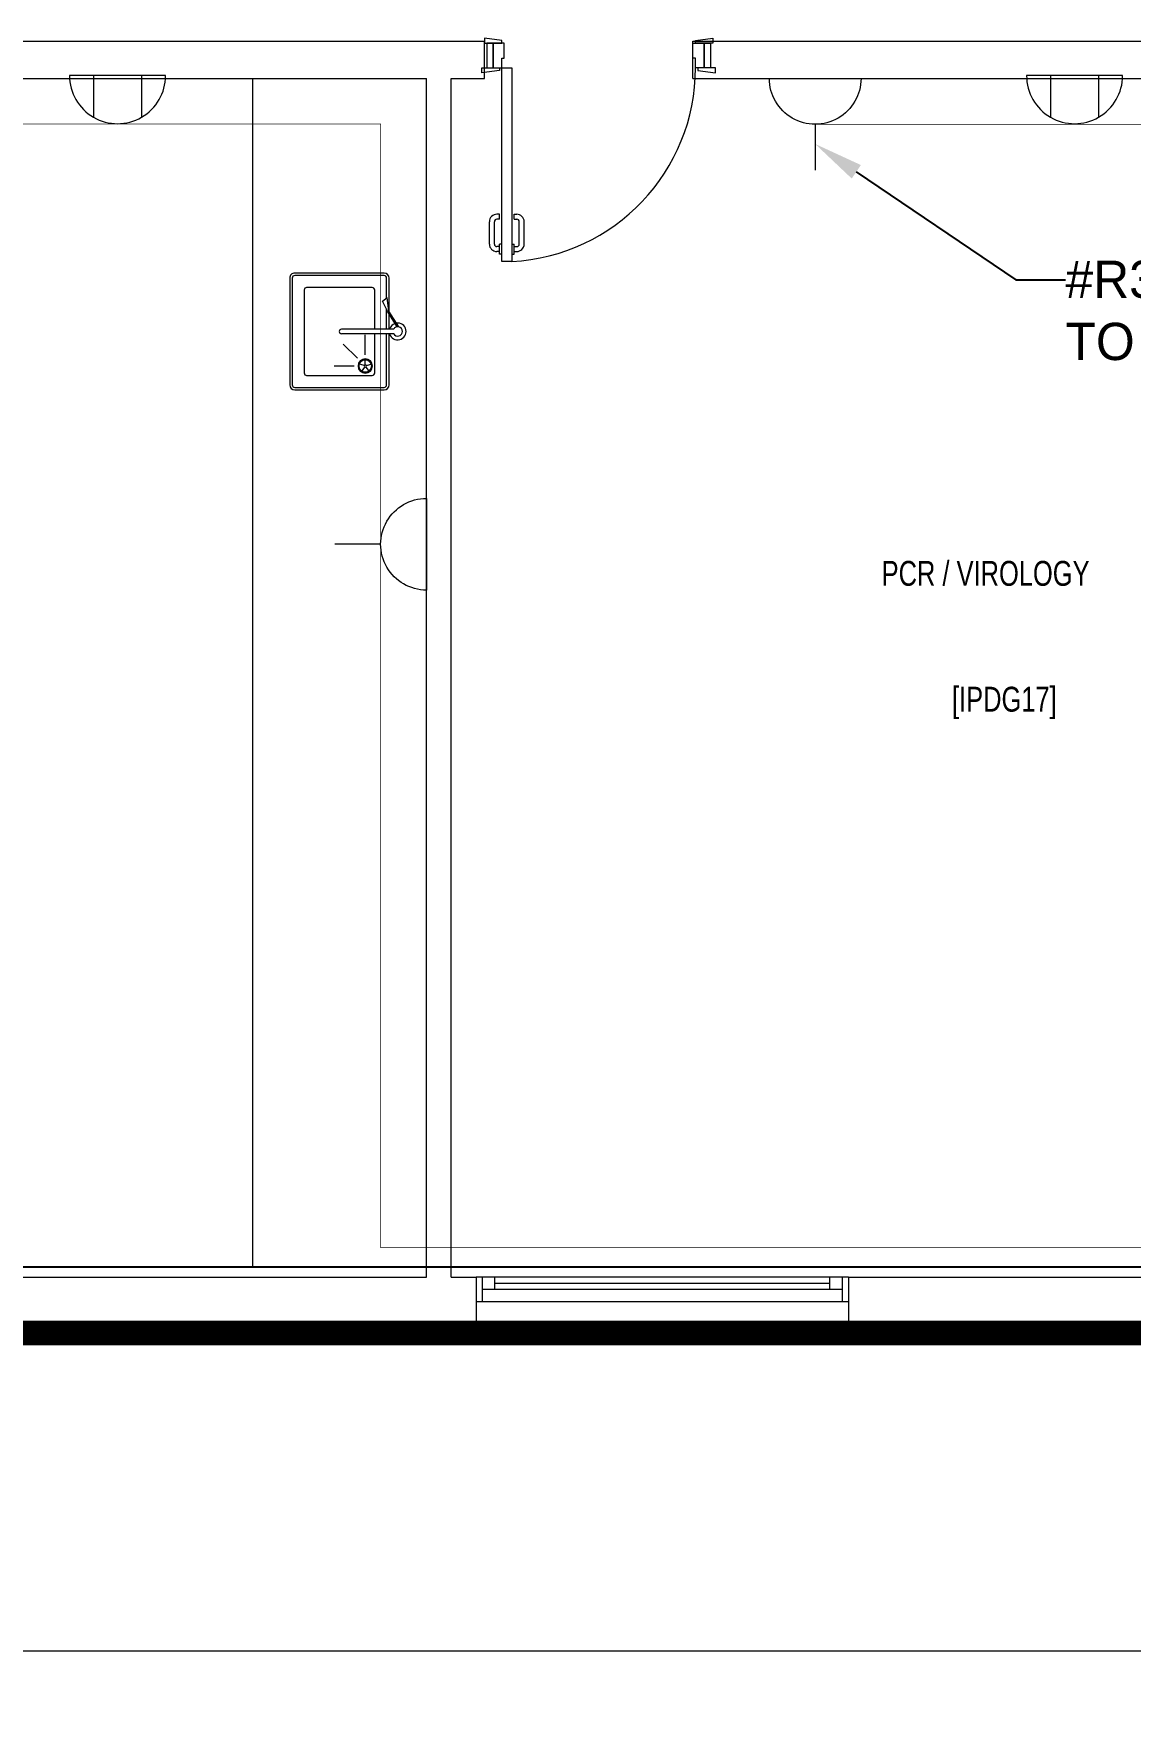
# Model space of a CAD drawing. Header units: metres. Extents: x 75097 to 220762, y -1557923 to -1361206.
# Drawn here: x 203580 to 207999, y -1471398 to -1464672 of the extents above; entities that cross this region are included whole.
import ezdxf
from ezdxf import colors
from ezdxf.entities.mleader import LeaderData, LeaderLine
from ezdxf.math import Vec2, Vec3

# ---------------------------------------------------------------- set-up
doc = ezdxf.new("R2010")
doc.units = ezdxf.units.M
doc.linetypes.add('DASHED2', pattern=[0.375, 0.25, -0.125])
doc.layers.get('0').update_dxf_attribs({"lineweight": 0})
for name, color, linetype, lineweight in [('A-100 - Copy$0$72_EGR_BASE_TEXT', 8, 'Continuous', 0), ('A-100 - Copy$0$Aluminum', 8, 'Continuous', 0), ('A-100 - Copy$0$Medical Equipment and Furniture', 8, 'Continuous', 0), ('A-100 - Copy$0$Proj', 8, 'Continuous', 0), ('A-100 - Copy$0$SANIT', 8, 'Continuous', 0), ('A-100 - Copy$0$Walls', 8, 'Continuous', 0), ('A-100 - Copy$0$Wooden Joinery', 8, 'Continuous', 0)]:
    doc.layers.add(name, color=color, linetype=linetype, lineweight=lineweight)
doc.layers.add('A-100 - Copy$0$axes', color=8, linetype='Continuous')
doc.layers.add('E-POWR', color=7, linetype='Continuous', lineweight=9, true_color=0x4e7e3e)
doc.layers.add('EXF', color=7, linetype='Continuous', lineweight=0, true_color=0x4e7e3e)
doc.styles.add('A-100 - Copy$0$X3G_ENTITY_2587EA', font='swisscl.ttf', dxfattribs={"height": 200})
doc.styles.get("Standard").update_dxf_attribs({"font": 'GOTHIC.TTF'})

# ---------------------------------------------------------------- blocks, each defined once
blk = doc.blocks.new('NORMAL SOCKET')
at = {"layer": 'E-POWR'}
for p, q in [((1.421169145032763e-06, 307.6799999489449), (2.84230918623507e-06, 615.359999897657)), ((-307.6799955585448, 4.654284566640854e-07), (307.6799955138122, -4.654284566640854e-07))]:
    blk.add_line(p, q, dxfattribs=at)
blk.add_ellipse((0, 0), major_axis=(32.75230417925279, 305.931804444962), ratio=0.9999999853257265, start_param=4.819040293203757, end_param=7.960632946793556, dxfattribs=at)
blk = doc.blocks.new('MECH UPDATED')
at = {"layer": 'EXF', "color": 85}
for points, elevation in [([(101035.5942065511, -1363352.1729771), (101035.4954761281, -1363739.033792686)], -0.01923468558029609), ([(101035.5695237663, -1363448.888181075), (101203.0851719039, -1363448.930932496)], -0.009617343842923213), ([(101035.5201587338, -1363642.318588711), (101203.0238679565, -1363642.382003941)], 0.009617342782329974)]:
    blk.add_lwpolyline(points, dxfattribs=dict(at, elevation=elevation))
blk.add_arc((101035.544841947, -1363545.603385305, -0.03846937008674245), 193.4304145047533, 269.9853774127063, 89.98537777263374, dxfattribs=at)
blk = doc.blocks.new('A-100 - Copy$0$A$C72370EFE')
at = {"layer": 'A-100 - Copy$0$Wooden Joinery'}
for p, q in [((-0.009999999999990905, -0.03999999999999915), (-0.01999999999998181, -0.03999999999999915)), ((-0.009999999999990905, -0.06000000000000227), (-0.01999999999998181, -0.06000000000000227)), ((-0.009999999999990905, -0.03000000000000114), (-0.01000000000010459, -0.07000000000000028)), ((0, -0.03000000000000114), (-0.009999999999990905, -0.03000000000000114)), ((0.04000000000019099, -0.03000000000000114), (0.0500000000001819, -0.03000000000000114)), ((0.0500000000001819, -0.03000000000000114), (0.05000000000029559, -0.07000000000000028)), ((0.0500000000001819, -0.03999999999999915), (0.0600000000001728, -0.03999999999999915)), ((0.0500000000001819, -0.06000000000000227), (0.0600000000001728, -0.06000000000000227)), ((-0.04999999999995453, -0.07000000000000028), (-0.04999999999984084, -0.1600000000000037)), ((-0.02999999999997272, -0.07000000000000028), (-0.02999999999985903, -0.1600000000000037)), ((0, -0.07000000000000028), (-0.009999999999990905, -0.07000000000000028)), ((0.04000000000019099, -0.07000000000000028), (0.0500000000001819, -0.07000000000000028)), ((0.07000000000016371, -0.07000000000000028), (0.07000000000005002, -0.1600000000000037)), ((0.09000000000014552, -0.07000000000000028), (0.09000000000003183, -0.1600000000000037)), ((-0.009999999999877218, -0.1700000000000017), (-0.01999999999986812, -0.1700000000000017)), ((-0.009999999999877218, -0.1900000000000048), (-0.01999999999986812, -0.1900000000000048)), ((-0.009999999999877218, -0.1700000000000017), (-0.009999999999877218, -0.1900000000000048)), ((0.05000000000006821, -0.1700000000000017), (0.06000000000005912, -0.1700000000000017)), ((0.05000000000006821, -0.1700000000000017), (0.05000000000006821, -0.1900000000000048)), ((0.05000000000006821, -0.1900000000000048), (0.06000000000005912, -0.1900000000000048))]:
    blk.add_line(p, q, dxfattribs=at)
for centre, radius, start, end in [((-0.01999999999998181, -0.07000000000000028), 0.03, 90, 180), ((-0.01999999999998181, -0.07000000000000028), 0.01, 90, 180), ((0.0600000000001728, -0.07000000000000028), 0.03, 0, 90), ((0.0600000000001728, -0.07000000000000028), 0.01, 0, 90), ((-0.01999999999986812, -0.1600000000000037), 0.03, 180, 270), ((-0.01999999999986812, -0.1600000000000037), 0.01, 180, 270), ((0.06000000000005912, -0.1600000000000037), 0.01, 270, 0), ((0.06000000000005912, -0.1600000000000037), 0.03, 270, 0)]:
    blk.add_arc(centre, radius, start, end, dxfattribs=at)
blk = doc.blocks.new('A-100 - Copy$0$A$C41DF7AD3')
at = {"layer": 'A-100 - Copy$0$Wooden Joinery', "elevation": -2.945133954490586e-07}
for points in [[(819.996862408123, 779.9931421977235), (819.9968624061439, 1558.960964293801), (859.9987809290178, 1558.960964293801), (859.9987809309969, 779.9931421974907)], [(70.00405686779413, 779.9931421977235), (70.00405686779413, 789.9936218283838), (0.0006994531722739339, 799.994101459044), (0.0006994531722739339, 779.9931421974907)], [(869.99926056189, 779.9931421974907), (869.99926056189, 789.9936218283838), (940.0026179769775, 799.994101459044), (940.0026179769775, 779.9931421974907)], [(80.00453649892006, 679.9931421974907), (80.00453649892006, 669.9926625668304), (10.00117908406537, 659.9921829359373), (10.0011790842982, 679.9931421974907)], [(859.9987809312297, 679.9931421974907), (859.9987809312297, 669.9926625668304), (930.0021383460844, 659.9921829359373), (930.0021383460844, 679.9931421974907)]]:
    blk.add_lwpolyline(points, close=True, dxfattribs=at)
for points in [[(45.00285779184196, 779.9931421974907), (45.00285779207479, 679.9931421974907), (20.0016587151913, 679.9931421974907), (20.00165871495847, 779.9931421977235), (45.00285779184196, 779.9931421974907)], [(45.00285779160913, 779.9931421974907), (80.00453649892006, 779.9931421977235), (80.00453649915289, 739.9912236746168), (90.00501612958033, 739.9912236748496), (90.00501613004599, 679.9931421974907), (45.00285779207479, 679.9931421974907), (45.00285779160913, 779.9931421974907)], [(895.0004596385406, 779.9931421972578), (859.9987809309969, 779.9931421974907), (859.9987809309969, 739.991223674384), (849.9983013003366, 739.9912236748496), (849.9983013001038, 679.9931421972578), (895.0004596383078, 679.9931421974907), (895.0004596385406, 779.9931421972578)], [(895.0004596383078, 779.9931421977235), (895.0004596383078, 679.9931421974907), (920.0016587151913, 679.9931421972578), (920.0016587149585, 779.9931421974907), (895.0004596383078, 779.9931421977235)]]:
    blk.add_lwpolyline(points, dxfattribs=at)
at = {"layer": 'A-100 - Copy$0$Wooden Joinery'}
blk.add_arc((859.9987809309969, 779.9931421974907, -2.945133954490586e-07), 779.9942444320768, 92.93969730957957, 180, dxfattribs=at)
at = {"layer": 'A-100 - Copy$0$Wooden Joinery', "xscale": 999.9999999998856, "yscale": 999.9999999998856, "zscale": 999.9999999998856}
blk.add_blockref('A-100 - Copy$0$A$C72370EFE', (819.9968624055618, 1558.960964293801, -2.945133954490586e-07), dxfattribs=at)
blk = doc.blocks.new('A-100 - Copy$0$BMED-S-S DROP-IN SINK 45-38')
at = {"layer": 'A-100 - Copy$0$SANIT'}
for p, q in [((-18.27434804965742, 4.196510855166707), (-81.83153489301912, -35.62162572346278)), ((-234.9999999935972, -54.722202846664), (-234.9999999935972, -414.722202846664)), ((-224.9999999935972, -54.722202846664), (-224.9999999935972, -414.722202846664)), ((-80.40311052162724, -34.72672776560648), (-214.9999999935972, -34.722202846664)), ((-135.3096935469948, -44.722202846664), (-214.9999999935972, -44.722202846664)), ((-81.83153489301912, -35.62162572346278), (-136.9206137070432, -42.68326652981341)), ((-122.1948197332677, -61.3216552422673), (-136.9206137070432, -42.68326652981341)), ((-79.3429013567511, -39.59394990099827), (-122.1948197332677, -61.3216552422673)), ((-18.68241341225803, -1.59057508429396), (-79.3429013567511, -39.59394990099827)), ((-9.37589132040739, -16.23746168427169), (-9.387413860531524, -226.1504806538578)), ((9.37410865118727, -16.23849090887234), (9.362586111295968, -226.1515098784585)), ((215.0000000064028, -34.722202846664), (9.372545124017051, -34.722202846664)), ((215.0000000064028, -44.722202846664), (9.372545124017051, -44.722202846664)), ((225.0000000064028, -414.722202846664), (225.0000000064028, -54.722202846664)), ((235.0000000064028, -414.722202846664), (235.0000000064028, -54.722202846664)), ((94.00000000586442, -130.722202846664), (14.00000000586442, -130.722202846664)), ((107.1801948524662, -162.5420080000767), (50.61165235754743, -219.110550494981)), ((139.0000000058644, -175.722202846664), (139.0000000058644, -255.722202846664)), ((-214.9999999935972, -424.722202846664), (215.0000000064028, -424.722202846664)), ((-214.9999999935972, -434.722202846664), (215.0000000064028, -434.722202846664))]:
    blk.add_line(p, q, dxfattribs=at)
at = {"layer": 'A-100 - Copy$0$SANIT', "ltscale": 250}
for p, q in [((-176.9999999935972, -102.722202846664), (-176.9999999935972, -366.722202846664)), ((-9.38009009831876, -92.7291153712722), (-166.9999999935972, -92.722202846664)), ((167.0000000064028, -92.722202846664), (9.372545124017051, -92.722202846664)), ((177.0000000064028, -366.722202846664), (177.0000000064028, -102.722202846664)), ((-166.9999999935972, -376.722202846664), (167.0000000064028, -376.722202846664))]:
    blk.add_line(p, q, dxfattribs=at)
at = {"layer": 'A-100 - Copy$0$SANIT'}
for points in [[(-9.377454904097249, -44.722202846664), (-89.4569687739131, -44.722202846664)], [(-9.376906363802846, -34.7291155460407), (-71.574379044323, -34.72702457258129)], [(134.0000000130822, -130.7219283868617), (110.0000000491709, -130.7206109794788)], [(137.4551760626928, -125.9668354596361), (130.0400211380766, -103.1410720017157)], [(143.0449236478162, -133.6613511464675), (162.4605571309075, -147.7692629851517)], [(143.0452462947433, -127.7834986324306), (162.4624284832244, -113.6777184035745)], [(137.4546540091251, -135.4774006083026), (130.0369932263129, -158.3023498637194)]]:
    blk.add_lwpolyline(points, dxfattribs=at)
for points in [[(138.99840813833, -159.7222028030374, 1), (139.0015918729332, -101.7222028904071, 1)], [(138.9997255458002, -135.7222028391843, 1), (139.000274465463, -125.7222028542601, 1)]]:
    blk.add_lwpolyline(points, format="xyb", close=True, dxfattribs=at)
for radius in [25.99999999998772, 25]:
    blk.add_circle((139.0000000058644, -130.722202846664), radius, dxfattribs=at)
for centre, radius, start, end in [((0, 0), 33.74999999999999, 286.1244751436188, 188.935710584974), ((0, 0), 18.75, 299.9968549183652, 239.9968549108519), ((-214.9999999935972, -54.722202846664), 20, 90, 180), ((-214.9999999935972, -54.722202846664), 10, 90, 180), ((0, 0), 33.74999999999999, 197.3555875370132, 253.8692347126924), ((215.0000000064028, -54.722202846664), 20, 0, 90), ((215.0000000064028, -54.722202846664), 10, 0, 90), ((-0.01241387461777776, -226.1509952656052), 9.375000000037854, 179.9968549179991, 359.9968549179991), ((-214.9999999935972, -414.722202846664), 20, 180, 270), ((-214.9999999935972, -414.722202846664), 10, 180, 270), ((215.0000000064028, -414.722202846664), 10, 270, 0), ((215.0000000064028, -414.722202846664), 20, 270, 0)]:
    blk.add_arc(centre, radius, start, end, dxfattribs=at)
at = {"layer": 'A-100 - Copy$0$SANIT', "ltscale": 250}
for centre, radius, start, end in [((-167.0451777206331, -102.7497432852275), 9.999999999999998, 90.00944752983887, 180.0094475298388), ((167.0000000064028, -102.722202846664), 10, 0, 90), ((-166.9999999935972, -366.722202846664), 10, 180, 270), ((167.0000000064028, -366.722202846664), 10, 270, 0)]:
    blk.add_arc(centre, radius, start, end, dxfattribs=at)
blk = doc.blocks.new('A-100 - Copy')
at = {"layer": 'A-100 - Copy$0$Aluminum'}
for p, q in [((206863.2767415908, -1469677.689803837, -5.890054870505423e-07), (205363.2767415913, -1469677.689803837, -5.890054870505423e-07)), ((205388.2767415913, -1469777.689803837, -5.890054870505423e-07), (205388.2767415913, -1469677.689803837, -5.890054870505423e-07)), ((205438.2767415913, -1469727.689803837, -5.890054870505423e-07), (205438.2767415913, -1469677.689803837, -5.890054870505423e-07)), ((205438.2767415913, -1469702.689803837, -5.890054870505423e-07), (206788.2767415908, -1469702.689803837, -5.890054870505423e-07)), ((206788.2767415908, -1469727.689803837, -4.723740224110016), (206788.2767415908, -1469677.689803837, -4.723740224110016)), ((206838.2767415908, -1469777.689803837, -4.723740224110016), (206838.2767415908, -1469677.689803837, -4.723740224110016)), ((206863.2767415908, -1469777.689803837, -5.890054870505423e-07), (205363.2767415913, -1469777.689803837, -5.890054870505423e-07)), ((206838.2767415908, -1469727.689803837, -5.890054870505423e-07), (205388.2767415913, -1469727.689803837, -5.890054870505423e-07))]:
    blk.add_line(p, q, dxfattribs=at)
at = {"layer": 'A-100 - Copy$0$axes'}
blk.add_line((215794.9774387055, -1469637.689485452, 2.361869228524717), (83877.82296920242, -1469637.689485452, 2.361869228524717), dxfattribs=at)
at = {"layer": 'A-100 - Copy$0$Medical Equipment and Furniture'}
blk.add_line((204463.2767415908, -1469632.689803836, -5.890270555752863e-07), (204463.2767415908, -1464852.689789531, -5.890269676456228e-07), dxfattribs=at)
at = {"layer": 'A-100 - Copy$0$Proj'}
blk.add_line((205363.2767415913, -1469902.689759776, -5.890054826096502e-07), (206863.2767415908, -1469902.689759776, -5.890054826096502e-07), dxfattribs=at)
blk.add_lwpolyline([(188053.276713002, -1469902.689803836), (188053.276713002, -1471182.696805935), (211678.276741612, -1471182.696805935), (211678.276741612, -1453692.689775226), (188053.276713002, -1453692.689775226), (188053.276713002, -1454972.689775226)], dxfattribs=at)
at = {"layer": 'A-100 - Copy$0$Walls'}
for p, q in [((205163.2767415908, -1469677.689803837, -5.890054870505423e-07), (205163.2767415908, -1464852.689789531, -5.890053982327004e-07)), ((205263.2767415908, -1469677.689803837, -5.890054870505423e-07), (205263.2767415908, -1464852.689789531, -5.890053982327004e-07)), ((203388.2767415908, -1469677.689803836, -5.890054870505423e-07), (205163.276741591, -1469677.689803836, -5.890054870505423e-07)), ((205263.276741591, -1469677.689803836, -5.890054870505423e-07), (205363.2767415908, -1469677.689803836, -5.890054870505423e-07)), ((205363.2767415908, -1469677.689803836, -5.890054870505423e-07), (205363.2767415908, -1469902.689803836, -5.890054834978287e-07)), ((206863.2767415908, -1469677.689803836, -5.890054870505423e-07), (209548.2767415908, -1469677.689803836, -5.890056629098694e-07)), ((206863.2767415908, -1469677.689803836, -5.890054870505423e-07), (206863.2767415908, -1469902.689803836, -5.890054834978287e-07)), ((203388.2767415908, -1469902.689803836, -5.890054870505423e-07), (205363.2767415908, -1469902.689803836, -5.890054870505423e-07)), ((206863.2767415908, -1469902.689803836, -5.890054870505423e-07), (209548.2767415908, -1469902.689803836, -5.890056629098694e-07))]:
    blk.add_line(p, q, dxfattribs=at)
for points in [[(200863.2767415908, -1464702.689792512, -5.890054870505423e-07), (205396.6521676045, -1464702.689792512, -5.890054870505423e-07)], [(205396.6521676045, -1464852.689789532, -5.890054861623639e-07), (205396.6521676045, -1464702.689792512, -5.890054861623639e-07)], [(206236.6492898206, -1464852.689789532, -5.890054866064531e-07), (206236.6492898206, -1464702.689792512, -5.890054866064531e-07)], [(206236.6492898206, -1464702.689792512, -5.890054870505423e-07), (209878.2767415908, -1464702.689792512, -5.890054870505423e-07)], [(200863.276741591, -1464852.689789531, -5.890054870505423e-07), (205163.2767415908, -1464852.689789531, -5.890054870505423e-07)], [(205263.2767415908, -1464852.689789531, -5.890054870505423e-07), (205396.6521676043, -1464852.689789531, -5.890054870505423e-07)], [(206236.6492898203, -1464852.689789531, -5.890054870505423e-07), (207220.8970232387, -1464852.689789531, -5.890054870505423e-07)], [(207220.8970232387, -1464852.689789531, -5.890054870505423e-07), (209608.2767415908, -1464852.689789531, -5.890054870505423e-07)]]:
    blk.add_polyline3d(points, dxfattribs=at)
at = {"layer": 'A-100 - Copy$0$Medical Equipment and Furniture', "rotation": 270}
blk.add_blockref('A-100 - Copy$0$BMED-S-S DROP-IN SINK 45-38', (205047.3338969476, -1465871.487805257), dxfattribs=at)
at = {"layer": 'A-100 - Copy$0$Wooden Joinery', "rotation": 180}
blk.add_blockref('A-100 - Copy$0$A$C41DF7AD3', (206326.6543059507, -1464030.799132314, -2.944920911573945e-07), dxfattribs=at)
at = {"layer": 'A-100 - Copy$0$72_EGR_BASE_TEXT', "char_height": 100, "attachment_point": 2, "style": 'A-100 - Copy$0$X3G_ENTITY_2587EA'}
for s, insert in [('PCR / VIROLOGY', (207415.1992737819, -1466795.067331331)), ('[IPDG17]', (207490.6743196812, -1467301.618959749))]:
    blk.add_mtext(s, dxfattribs=dict(at, insert=insert))

msp = doc.modelspace()

# ---------------------------------------------------------------- linework, layer by layer
at = {"layer": 'E-POWR', "color": 240, "linetype": 'DASHED2', "ltscale": 500, "true_color": 0xf10e52, "const_width": 100, "elevation": -8.835179903243784e-07}
msp.add_lwpolyline([(159393.2767537391, -1448612.690934658), (159393.2767537391, -1454972.689827632), (147820.4364318728, -1454991.215959066), (147948.048332226, -1460991.215963676), (148420.4572278765, -1460972.689815162), (148420.4572278785, -1466760.351102186), (151756.6842054433, -1466760.351097139), (151498.2767416121, -1475532.689803836), (159048.2767417313, -1475532.689803836), (159048.2767417313, -1476893.689803836), (174041.2767416121, -1476822.689803836), (174041.2767416137, -1469902.689803836), (209947.2767415909, -1469902.689803837), (209947.2767415909, -1454972.689775226), (173995.2767416119, -1454972.689775226), (173978.2767416119, -1451323.842936659), (179573.2767416119, -1451323.842936659), (179573.2767416119, -1448020.842936659), (173978.2767416122, -1448045.689706144)], dxfattribs=at)
at = {"layer": 'E-POWR', "const_width": 3, "elevation": -5.890054870505423e-07}
msp.add_lwpolyline([(195487.5768296774, -1465036.248872198), (194396.2777395589, -1465036.248872198), (194396.2777395589, -1469493.082006526), (197280.998955887, -1469493.082006526), (199578.6687416351, -1469496.486562046), (199578.6687416351, -1465036.248853302), (204978.6687494366, -1465036.248828359), (204978.6687494366, -1469559.056976853), (209423.4311330235, -1469559.056976853), (209423.4311126908, -1465157.870255176), (209423.4311121338, -1465037.297789501), (206728.773157109, -1465037.297789501)], dxfattribs=at)

# ---------------------------------------------------------------- block references
at = {"layer": 'E-POWR', "color": 85, "xscale": -0.6, "yscale": 0.6, "zscale": 0.6}
for p, rotation in [((206728.773156543, -1464852.689789531, -5.890054870505423e-07), 180), ((205163.2767415909, -1466727.873458846, -5.890054328716587e-07), 90)]:
    msp.add_blockref('NORMAL SOCKET', p, dxfattribs=dict(at, rotation=rotation))
at = {"layer": 'EXF', "color": 85, "rotation": 270}
for p in [(1567464.590523853, -1363806.076986255, 0.03799977767442186), (1571319.193278442, -1363806.076986255, 0.03799977767442186)]:
    msp.add_blockref('MECH UPDATED', p, dxfattribs=at)

# ---------------------------------------------------------------- leaders
at = {"layer": 'E-POWR'}
ml = msp.add_multileader_mtext('Standard', dxfattribs=at)
ml.set_content('#R3\\PTO PP-03', color=256)
ml.set_leader_properties()
ml.build(insert=Vec2(0, 0))
ml.multileader.update_dxf_attribs({"text_right_attachment_type": 6, "dogleg_length": 200, "arrow_head_size": 200})
ctx = ml.context
ctx.base_point, ctx.char_height, ctx.arrow_head_size, ctx.landing_gap_size, ctx.plane_origin = Vec3(207736.9562017756, -1465663.340188997, -5.890054870505423e-07), 150, 200, 0.09, Vec3(208376.080408962, -1466746.90578947, -5.890054870505423e-07)
ctx.right_attachment = 6
notes = []
notes.append((ctx, [(0, (1, 1, 0), (207536.9562017756, -1465663.340188997, -5.890054870505423e-07), (1, 0), 200, [(0, [(206728.7731577624, -1465116.684929226, -5.890054870505423e-07)], 0, [])])]))
ctx.mtext.insert, ctx.mtext.width, ctx.mtext.flow_direction = Vec3(207737.0462017755, -1465586.453717209, -5.890054870505423e-07), 1379.369265184541, 5
for ctx, leaders in notes:
    for number, flags, end, landing, length, lines in leaders:
        leader = LeaderData()
        leader.index, (leader.has_last_leader_line, leader.has_dogleg_vector, leader.attachment_direction) = number, flags
        leader.last_leader_point, leader.dogleg_vector, leader.dogleg_length = Vec3(end), Vec3(landing), length
        for number, points, colour, breaks in lines:
            line = LeaderLine()
            line.index, line.vertices, line.color, line.breaks = number, Vec3.list(points), colors.encode_raw_color(colour), breaks
            leader.lines.append(line)
        ctx.leaders.append(leader)

# ---------------------------------------------------------------- next in the draw order: block references
msp.add_blockref('A-100 - Copy', (0, 0))

doc.saveas('drawing.dxf')
